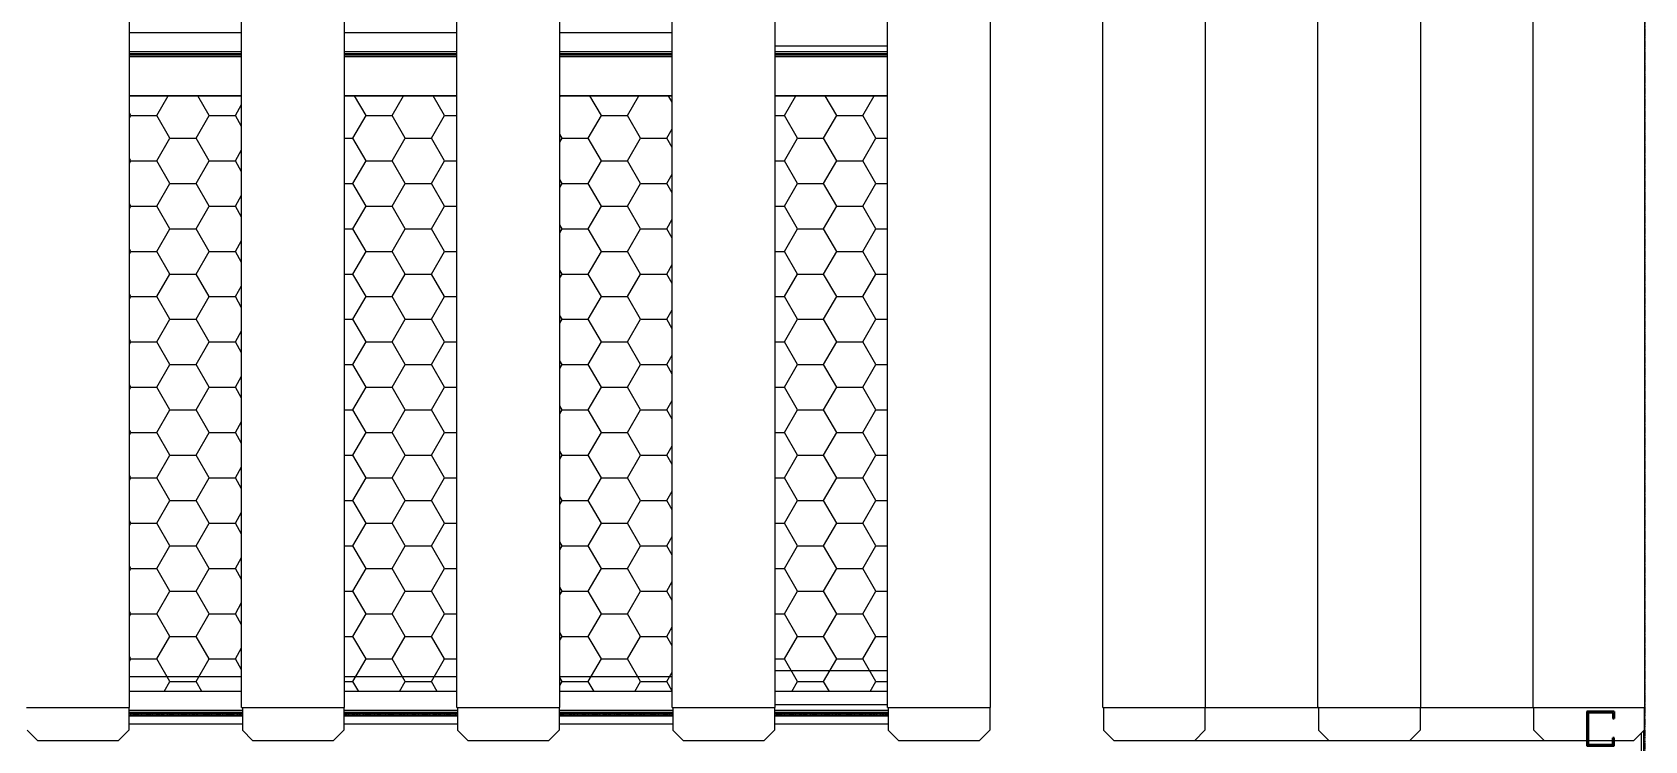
# Model space of a CAD drawing. Header units: millimetres. Extents: x -648583 to 40219, y -129719 to 29148.
# Drawn here: x 13322 to 15672, y 15296 to 16328 of the extents above; entities that cross this region are included whole.
import ezdxf

# ---------------------------------------------------------------- set-up
doc = ezdxf.new("R2010")
doc.units = ezdxf.units.MM
for name, pattern in [('CENTER', [2, 1.25, -0.25, 0.25, -0.25]), ('HIDDEN', [0.375, 0.25, -0.125]), ('HIDDENX2', [0.75, 0.5, -0.25])]:
    doc.linetypes.add(name, pattern=pattern)
doc.layers.add('center', color=1, linetype='CENTER')
doc.layers.add('HIDD', color=2, linetype='HIDDENX2')
doc.styles.get("Standard").update_dxf_attribs({"font": 'arial.ttf'})
doc.dimstyles.new('1.40', dxfattribs={"dimscale": 20, "dimtxt": 1.5, "dimasz": 1, "dimexe": 0.5, "dimexo": 0.5, "dimgap": 0.5, "dimtad": 1, "dimdec": 0, "dimzin": 0, "dimdsep": 46, "dimtxsty": 'Standard', "dimcen": 0, "dimclrd": 2, "dimclre": 2, "dimclrt": 3, "dimadec": 0, "dimazin": 0, "dimtfac": 1, "dimtdec": 0, "dimtmove": 0, "dimatfit": 0, "dimfxl": 1, "dimtolj": 1, "dimtzin": 0, "dimlwd": -1, "dimlwe": -1, "dimarcsym": 0})

# ---------------------------------------------------------------- blocks, each defined once
blk = doc.blocks.new('*D59')
at = {"color": 2, "transparency": 16777216}
for p, q in [((17074.9, 15385.2), (17074.9, 15505.2)), ((15244.1, 15265.2), (17084.9, 15265.2)), ((17074.9, 15265.2), (17074.9, 14835.2)), ((15513.6, 14835.2), (17084.9, 14835.2)), ((17074.9, 14715.2), (17074.9, 14160.8))]:
    blk.add_line(p, q, dxfattribs=at)
for points in [[(17054.9, 15385.2), (17094.9, 15385.2), (17074.9, 15265.2)], [(17054.9, 14715.2), (17094.9, 14715.2), (17074.9, 14835.2)]]:
    blk.add_solid(points, dxfattribs=at)
at = {"layer": 'Defpoints', "color": 0, "transparency": 16777216}
for p in [(15144.1, 15265.2), (15413.6, 14835.2), (17074.9, 14835.2)]:
    blk.add_point(p, dxfattribs=at)
at = {"color": 3, "lineweight": 5, "transparency": 16777216, "insert": (16943.4, 14378), "char_height": 140, "attachment_point": 5, "rotation": 90}
blk.add_mtext('\\A1;430', dxfattribs=at)
blk = doc.blocks.new('435')
for p, q in [((-131382, 21088.8), (-131342, 21088.8)), ((-131382, 21088.8), (-131382, 21078.8)), ((-131380, 21078.8), (-131382, 21078.8)), ((-131380, 21086.8), (-131344, 21086.8)), ((-131380, 21086.8), (-131380, 21078.8)), ((-131344, 21086.8), (-131344, 21040.8)), ((-131342, 21088.8), (-131342, 21038.8)), ((-131342, 21088.8), (-131342, 21038.8)), ((-131382, 21038.8), (-131382, 21050.8)), ((-131382, 21050.8), (-131380, 21050.8)), ((-131342, 21038.8), (-131382, 21038.8)), ((-131380, 21040.8), (-131380, 21050.8)), ((-131344, 21040.8), (-131380, 21040.8))]:
    blk.add_line(p, q)
blk = doc.blocks.new('3')
at = {"color": 7, "lineweight": 20}
for p, q in [((15671.6, 15340), (15671.6, 18262.3)), ((13627.2, 16327.4), (13463.6, 16327.4)), ((13940.9, 16327.4), (13777.2, 16327.4)), ((14254.5, 16327.4), (14090.9, 16327.4)), ((13463.6, 16300.3), (13627.2, 16300.3)), ((13463.6, 16297.2), (13627.2, 16297.2)), ((13463.6, 16295.5), (13627.2, 16295.5)), ((13463.6, 16293), (13627.2, 16293)), ((13777.2, 16300.3), (13940.9, 16300.3)), ((13777.2, 16297.2), (13940.9, 16297.2)), ((13777.2, 16295.5), (13940.9, 16295.5)), ((13777.2, 16293), (13940.9, 16293)), ((14090.9, 16300.3), (14254.5, 16300.3)), ((14090.9, 16297.2), (14254.5, 16297.2)), ((14090.9, 16295.5), (14254.5, 16295.5)), ((14090.9, 16293), (14254.5, 16293)), ((14404.5, 16300.3), (14568.2, 16300.3)), ((14404.5, 16297.2), (14568.2, 16297.2)), ((14404.5, 16295.5), (14568.2, 16295.5)), ((14404.5, 16293), (14568.2, 16293)), ((13463.6, 16235.7), (13627.2, 16235.7)), ((13463.6, 16235.5), (13627.2, 16235.5)), ((13627.2, 16235.4), (13463.6, 16235.4)), ((13777.2, 16235.7), (13940.9, 16235.7)), ((13777.2, 16235.5), (13940.9, 16235.5)), ((13940.9, 16235.4), (13777.2, 16235.4)), ((14090.9, 16235.7), (14254.5, 16235.7)), ((14090.9, 16235.5), (14254.5, 16235.5)), ((14254.5, 16235.4), (14090.9, 16235.4)), ((14404.5, 16235.7), (14568.2, 16235.7)), ((14404.5, 16235.5), (14568.2, 16235.5)), ((14568.2, 16235.4), (14404.5, 16235.4)), ((13627.2, 15389), (13463.6, 15389)), ((13627.2, 15367.4), (13463.6, 15367.4)), ((13940.9, 15389), (13777.2, 15389)), ((13940.9, 15367.4), (13777.2, 15367.4)), ((14254.5, 15389), (14090.9, 15389)), ((14254.5, 15367.4), (14090.9, 15367.4)), ((13462.6, 15340.3), (13628.2, 15340.3)), ((13462.6, 15337.2), (13628.2, 15337.2)), ((13628.2, 15335.2), (13462.6, 15335.2)), ((13628.2, 15331.8), (13462.6, 15331.8)), ((13462.6, 15320.2), (13628.2, 15320.2)), ((13776.2, 15340.3), (13941.9, 15340.3)), ((13776.2, 15337.2), (13941.9, 15337.2)), ((13941.9, 15335.2), (13776.2, 15335.2)), ((13941.9, 15331.8), (13776.2, 15331.8)), ((13776.2, 15320.2), (13941.9, 15320.2)), ((14089.9, 15340.3), (14255.5, 15340.3)), ((14089.9, 15337.2), (14255.5, 15337.2)), ((14255.5, 15335.2), (14089.9, 15335.2)), ((14255.5, 15331.8), (14089.9, 15331.8)), ((14089.9, 15320.2), (14255.5, 15320.2)), ((14403.5, 15340.3), (14569.2, 15340.3)), ((14403.5, 15337.2), (14569.2, 15337.2)), ((14569.2, 15335.2), (14403.5, 15335.2)), ((14569.2, 15331.8), (14403.5, 15331.8))]:
    blk.add_line(p, q, dxfattribs=at)
at = {"lineweight": 20}
for p, q in [((13463.6, 15344.2), (13463.6, 18002.2)), ((13627.2, 15344.2), (13627.2, 18002.2)), ((13777.2, 15344.2), (13777.2, 18002.2)), ((13940.9, 15344.2), (13940.9, 18002.2)), ((14090.9, 15344.2), (14090.9, 18002.2)), ((14254.5, 15344.2), (14254.5, 18002.2)), ((14404.5, 15344.2), (14404.5, 18002.2)), ((14568.2, 15344.2), (14568.2, 18002.2)), ((14718.2, 15344.2), (14718.2, 18002.2)), ((14881.8, 15344.2), (14881.8, 18002.2)), ((15671.6, 15344.2), (15671.6, 18002.2)), ((13313.6, 15344.2), (13463.6, 15344.2)), ((13462.6, 15344.2), (13462.6, 15311.2)), ((13627.2, 15344.2), (13777.2, 15344.2)), ((13628.2, 15344.2), (13628.2, 15311.2)), ((13776.2, 15344.2), (13776.2, 15311.2)), ((13940.9, 15344.2), (14090.9, 15344.2)), ((13941.9, 15344.2), (13941.9, 15311.2)), ((14089.9, 15344.2), (14089.9, 15311.2)), ((14254.5, 15344.2), (14404.5, 15344.2)), ((14255.5, 15344.2), (14255.5, 15311.2)), ((14403.5, 15344.2), (14403.5, 15311.2)), ((14568.2, 15344.2), (14718.2, 15344.2)), ((14569.2, 15344.2), (14569.2, 15311.2)), ((14717.2, 15344.2), (14717.2, 15311.2)), ((14881.8, 15344.2), (15671.6, 15344.2)), ((14882.8, 15344.2), (14882.8, 15311.2)), ((15030.8, 15344.2), (15030.8, 15311.2)), ((15196.4, 15344.2), (15196.4, 15311.2)), ((15344.3, 15344.2), (15344.3, 15311.2)), ((15670.6, 15344.2), (15670.6, 15311.2)), ((13314.6, 15311.2), (13329.6, 15296.2)), ((13329.6, 15296.2), (13447.6, 15296.2)), ((13462.6, 15311.2), (13447.6, 15296.2)), ((13628.2, 15311.2), (13643.2, 15296.2)), ((13643.2, 15296.2), (13761.2, 15296.2)), ((13776.2, 15311.2), (13761.2, 15296.2)), ((13941.9, 15311.2), (13956.9, 15296.2)), ((13956.9, 15296.2), (14074.9, 15296.2)), ((14089.9, 15311.2), (14074.9, 15296.2)), ((14255.5, 15311.2), (14270.5, 15296.2)), ((14270.5, 15296.2), (14388.5, 15296.2)), ((14403.5, 15311.2), (14388.5, 15296.2)), ((14569.2, 15311.2), (14584.2, 15296.2)), ((14584.2, 15296.2), (14702.2, 15296.2)), ((14717.2, 15311.2), (14702.2, 15296.2)), ((14882.8, 15311.2), (14897.8, 15296.2)), ((14897.8, 15296.2), (15655.6, 15296.2)), ((15030.8, 15311.2), (15015.8, 15296.2)), ((15196.4, 15311.2), (15211.4, 15296.2)), ((15344.3, 15311.2), (15329.3, 15296.2)), ((15509.9, 15311.2), (15524.9, 15296.2)), ((15670.6, 15311.2), (15655.6, 15296.2))]:
    blk.add_line(p, q, dxfattribs=at)
at = {"lineweight": 5}
for p, q in [((15031.8, 15344.2), (15031.8, 18002.2)), ((15195.4, 15344.2), (15195.4, 18002.2)), ((15345.3, 15344.2), (15345.3, 18002.2)), ((15508.9, 15344.2), (15508.9, 18002.2)), ((15030.8, 15344.2), (15031.8, 15344.2)), ((15196.4, 15344.2), (15195.4, 15344.2)), ((15509.9, 15311.2), (15509.9, 15344.2))]:
    blk.add_line(p, q, dxfattribs=at)
at = {"color": 7, "lineweight": 20, "ltscale": 0.201458}
for p, q in [((14568.2, 16308), (14404.5, 16308)), ((14568.2, 16307.9), (14404.5, 16307.9)), ((14568.2, 15348.1), (14404.5, 15348.1)), ((14568.2, 15347.9), (14404.5, 15347.9))]:
    blk.add_line(p, q, dxfattribs=at)
at = {"color": 7, "lineweight": 20, "ltscale": 0.000708333}
for p, q in [((13885.1, 16295.5), (13885.1, 16297.2)), ((13888.5, 16295.5), (13888.5, 16297.2)), ((13906.7, 16295.5), (13906.7, 16297.2)), ((13910.1, 16295.5), (13910.1, 16297.2))]:
    blk.add_line(p, q, dxfattribs=at)
at = {"color": 7, "linetype": 'Continuous', "lineweight": 20}
for p, q in [((13503.7, 16206.8), (13520.3, 16235.7)), ((13579.9, 16206.8), (13563.2, 16235.7)), ((13808.5, 16206.8), (13791.8, 16235.7)), ((13846.6, 16206.8), (13863.2, 16235.7)), ((13922.8, 16206.8), (13906.1, 16235.7)), ((14090.9, 16234.1), (14091.8, 16235.7)), ((14151.4, 16206.8), (14134.7, 16235.7)), ((14189.5, 16206.8), (14206.1, 16235.7)), ((14254.5, 16226.1), (14249, 16235.7)), ((14418.1, 16206.8), (14434.7, 16235.7)), ((14494.3, 16206.8), (14477.6, 16235.7)), ((14532.4, 16206.8), (14549, 16235.7)), ((13618, 16206.8), (13627.2, 16222.9)), ((13465.6, 16206.8), (13463.6, 16210.2)), ((13463.6, 16203.4), (13465.6, 16206.8)), ((13465.6, 16206.8), (13503.7, 16206.8)), ((13522.7, 16173.8), (13503.7, 16206.8)), ((13560.8, 16173.8), (13579.9, 16206.8)), ((13579.9, 16206.8), (13618, 16206.8)), ((13627.2, 16190.8), (13618, 16206.8)), ((13789.4, 16173.8), (13808.5, 16206.8)), ((13808.5, 16206.8), (13846.6, 16206.8)), ((13865.6, 16173.8), (13846.6, 16206.8)), ((13903.7, 16173.8), (13922.8, 16206.8)), ((13922.8, 16206.8), (13940.9, 16206.8)), ((14132.3, 16173.8), (14151.4, 16206.8)), ((14151.4, 16206.8), (14189.5, 16206.8)), ((14208.5, 16173.8), (14189.5, 16206.8)), ((14404.5, 16206.8), (14418.1, 16206.8)), ((14437.1, 16173.8), (14418.1, 16206.8)), ((14475.2, 16173.8), (14494.3, 16206.8)), ((14494.3, 16206.8), (14532.4, 16206.8)), ((14551.4, 16173.8), (14532.4, 16206.8)), ((13503.7, 16140.8), (13522.7, 16173.8)), ((13522.7, 16173.8), (13560.8, 16173.8)), ((13579.9, 16140.8), (13560.8, 16173.8)), ((13777.2, 16173.8), (13789.4, 16173.8)), ((13808.5, 16140.8), (13789.4, 16173.8)), ((13846.6, 16140.8), (13865.6, 16173.8)), ((13865.6, 16173.8), (13903.7, 16173.8)), ((13922.8, 16140.8), (13903.7, 16173.8)), ((14094.2, 16173.8), (14090.9, 16179.6)), ((14090.9, 16168.1), (14094.2, 16173.8)), ((14094.2, 16173.8), (14132.3, 16173.8)), ((14151.4, 16140.8), (14132.3, 16173.8)), ((14189.5, 16140.8), (14208.5, 16173.8)), ((14208.5, 16173.8), (14246.6, 16173.8)), ((14246.6, 16173.8), (14254.5, 16187.6)), ((14254.5, 16160.1), (14246.6, 16173.8)), ((14418.1, 16140.8), (14437.1, 16173.8)), ((14437.1, 16173.8), (14475.2, 16173.8)), ((14494.3, 16140.8), (14475.2, 16173.8)), ((14532.4, 16140.8), (14551.4, 16173.8)), ((14551.4, 16173.8), (14568.2, 16173.8)), ((13465.6, 16140.8), (13463.6, 16144.3)), ((13618, 16140.8), (13627.2, 16156.9)), ((13463.6, 16137.4), (13465.6, 16140.8)), ((13465.6, 16140.8), (13503.7, 16140.8)), ((13522.7, 16107.8), (13503.7, 16140.8)), ((13560.8, 16107.8), (13579.9, 16140.8)), ((13579.9, 16140.8), (13618, 16140.8)), ((13627.2, 16124.8), (13618, 16140.8)), ((13789.4, 16107.8), (13808.5, 16140.8)), ((13808.5, 16140.8), (13846.6, 16140.8)), ((13865.6, 16107.8), (13846.6, 16140.8)), ((13903.7, 16107.8), (13922.8, 16140.8)), ((13922.8, 16140.8), (13940.9, 16140.8)), ((14132.3, 16107.8), (14151.4, 16140.8)), ((14151.4, 16140.8), (14189.5, 16140.8)), ((14208.5, 16107.8), (14189.5, 16140.8)), ((14246.6, 16107.8), (14254.5, 16121.6)), ((14404.5, 16140.8), (14418.1, 16140.8)), ((14437.1, 16107.8), (14418.1, 16140.8)), ((14475.2, 16107.8), (14494.3, 16140.8)), ((14494.3, 16140.8), (14532.4, 16140.8)), ((14551.4, 16107.8), (14532.4, 16140.8)), ((13503.7, 16074.8), (13522.7, 16107.8)), ((13522.7, 16107.8), (13560.8, 16107.8)), ((13579.9, 16074.8), (13560.8, 16107.8)), ((13777.2, 16107.8), (13789.4, 16107.8)), ((13808.5, 16074.8), (13789.4, 16107.8)), ((13846.6, 16074.8), (13865.6, 16107.8)), ((13865.6, 16107.8), (13903.7, 16107.8)), ((13922.8, 16074.8), (13903.7, 16107.8)), ((14094.2, 16107.8), (14090.9, 16113.6)), ((14090.9, 16102.1), (14094.2, 16107.8)), ((14094.2, 16107.8), (14132.3, 16107.8)), ((14151.4, 16074.8), (14132.3, 16107.8)), ((14189.5, 16074.8), (14208.5, 16107.8)), ((14208.5, 16107.8), (14246.6, 16107.8)), ((14254.5, 16094.1), (14246.6, 16107.8)), ((14418.1, 16074.8), (14437.1, 16107.8)), ((14437.1, 16107.8), (14475.2, 16107.8)), ((14494.3, 16074.8), (14475.2, 16107.8)), ((14532.4, 16074.8), (14551.4, 16107.8)), ((14551.4, 16107.8), (14568.2, 16107.8)), ((13465.6, 16074.8), (13463.6, 16078.3)), ((13463.6, 16071.4), (13465.6, 16074.8)), ((13465.6, 16074.8), (13503.7, 16074.8)), ((13522.7, 16041.9), (13503.7, 16074.8)), ((13560.8, 16041.9), (13579.9, 16074.8)), ((13579.9, 16074.8), (13618, 16074.8)), ((13618, 16074.8), (13627.2, 16090.9)), ((13627.2, 16058.8), (13618, 16074.8)), ((13789.4, 16041.9), (13808.5, 16074.8)), ((13808.5, 16074.8), (13846.6, 16074.8)), ((13865.6, 16041.9), (13846.6, 16074.8)), ((13903.7, 16041.9), (13922.8, 16074.8)), ((13922.8, 16074.8), (13940.9, 16074.8)), ((14132.3, 16041.9), (14151.4, 16074.8)), ((14151.4, 16074.8), (14189.5, 16074.8)), ((14208.5, 16041.9), (14189.5, 16074.8)), ((14404.5, 16074.8), (14418.1, 16074.8)), ((14437.1, 16041.9), (14418.1, 16074.8)), ((14475.2, 16041.9), (14494.3, 16074.8)), ((14494.3, 16074.8), (14532.4, 16074.8)), ((14551.4, 16041.9), (14532.4, 16074.8)), ((14094.2, 16041.9), (14090.9, 16047.6)), ((14246.6, 16041.9), (14254.5, 16055.6)), ((13503.7, 16008.9), (13522.7, 16041.9)), ((13522.7, 16041.9), (13560.8, 16041.9)), ((13579.9, 16008.9), (13560.8, 16041.9)), ((13618, 16008.9), (13627.2, 16024.9)), ((13777.2, 16041.9), (13789.4, 16041.9)), ((13808.5, 16008.9), (13789.4, 16041.9)), ((13846.6, 16008.9), (13865.6, 16041.9)), ((13865.6, 16041.9), (13903.7, 16041.9)), ((13922.8, 16008.9), (13903.7, 16041.9)), ((14090.9, 16036.1), (14094.2, 16041.9)), ((14094.2, 16041.9), (14132.3, 16041.9)), ((14151.4, 16008.9), (14132.3, 16041.9)), ((14189.5, 16008.9), (14208.5, 16041.9)), ((14208.5, 16041.9), (14246.6, 16041.9)), ((14254.5, 16028.1), (14246.6, 16041.9)), ((14418.1, 16008.9), (14437.1, 16041.9)), ((14437.1, 16041.9), (14475.2, 16041.9)), ((14494.3, 16008.9), (14475.2, 16041.9)), ((14532.4, 16008.9), (14551.4, 16041.9)), ((14551.4, 16041.9), (14568.2, 16041.9)), ((13465.6, 16008.9), (13463.6, 16012.3)), ((13463.6, 16005.4), (13465.6, 16008.9)), ((13465.6, 16008.9), (13503.7, 16008.9)), ((13522.7, 15975.9), (13503.7, 16008.9)), ((13560.8, 15975.9), (13579.9, 16008.9)), ((13579.9, 16008.9), (13618, 16008.9)), ((13627.2, 15992.8), (13618, 16008.9)), ((13789.4, 15975.9), (13808.5, 16008.9)), ((13808.5, 16008.9), (13846.6, 16008.9)), ((13865.6, 15975.9), (13846.6, 16008.9)), ((13903.7, 15975.9), (13922.8, 16008.9)), ((13922.8, 16008.9), (13940.9, 16008.9)), ((14132.3, 15975.9), (14151.4, 16008.9)), ((14151.4, 16008.9), (14189.5, 16008.9)), ((14208.5, 15975.9), (14189.5, 16008.9)), ((14404.5, 16008.9), (14418.1, 16008.9)), ((14437.1, 15975.9), (14418.1, 16008.9)), ((14475.2, 15975.9), (14494.3, 16008.9)), ((14494.3, 16008.9), (14532.4, 16008.9)), ((14551.4, 15975.9), (14532.4, 16008.9)), ((14094.2, 15975.9), (14090.9, 15981.6)), ((14246.6, 15975.9), (14254.5, 15989.6)), ((13503.7, 15942.9), (13522.7, 15975.9)), ((13522.7, 15975.9), (13560.8, 15975.9)), ((13579.9, 15942.9), (13560.8, 15975.9)), ((13618, 15942.9), (13627.2, 15958.9)), ((13777.2, 15975.9), (13789.4, 15975.9)), ((13808.5, 15942.9), (13789.4, 15975.9)), ((13846.6, 15942.9), (13865.6, 15975.9)), ((13865.6, 15975.9), (13903.7, 15975.9)), ((13922.8, 15942.9), (13903.7, 15975.9)), ((14090.9, 15970.1), (14094.2, 15975.9)), ((14094.2, 15975.9), (14132.3, 15975.9)), ((14151.4, 15942.9), (14132.3, 15975.9)), ((14189.5, 15942.9), (14208.5, 15975.9)), ((14208.5, 15975.9), (14246.6, 15975.9)), ((14254.5, 15962.1), (14246.6, 15975.9)), ((14418.1, 15942.9), (14437.1, 15975.9)), ((14437.1, 15975.9), (14475.2, 15975.9)), ((14494.3, 15942.9), (14475.2, 15975.9)), ((14532.4, 15942.9), (14551.4, 15975.9)), ((14551.4, 15975.9), (14568.2, 15975.9)), ((13465.6, 15942.9), (13463.6, 15946.3)), ((13463.6, 15939.4), (13465.6, 15942.9)), ((13465.6, 15942.9), (13503.7, 15942.9)), ((13522.7, 15909.9), (13503.7, 15942.9)), ((13560.8, 15909.9), (13579.9, 15942.9)), ((13579.9, 15942.9), (13618, 15942.9)), ((13627.2, 15926.8), (13618, 15942.9)), ((13789.4, 15909.9), (13808.5, 15942.9)), ((13808.5, 15942.9), (13846.6, 15942.9)), ((13865.6, 15909.9), (13846.6, 15942.9)), ((13903.7, 15909.9), (13922.8, 15942.9)), ((13922.8, 15942.9), (13940.9, 15942.9)), ((14132.3, 15909.9), (14151.4, 15942.9)), ((14151.4, 15942.9), (14189.5, 15942.9)), ((14208.5, 15909.9), (14189.5, 15942.9)), ((14404.5, 15942.9), (14418.1, 15942.9)), ((14437.1, 15909.9), (14418.1, 15942.9)), ((14475.2, 15909.9), (14494.3, 15942.9)), ((14494.3, 15942.9), (14532.4, 15942.9)), ((14551.4, 15909.9), (14532.4, 15942.9)), ((13503.7, 15876.9), (13522.7, 15909.9)), ((13522.7, 15909.9), (13560.8, 15909.9)), ((13579.9, 15876.9), (13560.8, 15909.9)), ((13777.2, 15909.9), (13789.4, 15909.9)), ((13808.5, 15876.9), (13789.4, 15909.9)), ((13846.6, 15876.9), (13865.6, 15909.9)), ((13865.6, 15909.9), (13903.7, 15909.9)), ((13922.8, 15876.9), (13903.7, 15909.9)), ((14094.2, 15909.9), (14090.9, 15915.6)), ((14090.9, 15904.1), (14094.2, 15909.9)), ((14094.2, 15909.9), (14132.3, 15909.9)), ((14151.4, 15876.9), (14132.3, 15909.9)), ((14189.5, 15876.9), (14208.5, 15909.9)), ((14208.5, 15909.9), (14246.6, 15909.9)), ((14246.6, 15909.9), (14254.5, 15923.6)), ((14254.5, 15896.1), (14246.6, 15909.9)), ((14418.1, 15876.9), (14437.1, 15909.9)), ((14437.1, 15909.9), (14475.2, 15909.9)), ((14494.3, 15876.9), (14475.2, 15909.9)), ((14532.4, 15876.9), (14551.4, 15909.9)), ((14551.4, 15909.9), (14568.2, 15909.9)), ((13618, 15876.9), (13627.2, 15892.9)), ((13465.6, 15876.9), (13463.6, 15880.3)), ((13463.6, 15873.5), (13465.6, 15876.9)), ((13465.6, 15876.9), (13503.7, 15876.9)), ((13522.7, 15843.9), (13503.7, 15876.9)), ((13560.8, 15843.9), (13579.9, 15876.9)), ((13579.9, 15876.9), (13618, 15876.9)), ((13627.2, 15860.8), (13618, 15876.9)), ((13789.4, 15843.9), (13808.5, 15876.9)), ((13808.5, 15876.9), (13846.6, 15876.9)), ((13865.6, 15843.9), (13846.6, 15876.9)), ((13903.7, 15843.9), (13922.8, 15876.9)), ((13922.8, 15876.9), (13940.9, 15876.9)), ((14132.3, 15843.9), (14151.4, 15876.9)), ((14151.4, 15876.9), (14189.5, 15876.9)), ((14208.5, 15843.9), (14189.5, 15876.9)), ((14404.5, 15876.9), (14418.1, 15876.9)), ((14437.1, 15843.9), (14418.1, 15876.9)), ((14475.2, 15843.9), (14494.3, 15876.9)), ((14494.3, 15876.9), (14532.4, 15876.9)), ((14551.4, 15843.9), (14532.4, 15876.9)), ((13503.7, 15810.9), (13522.7, 15843.9)), ((13522.7, 15843.9), (13560.8, 15843.9)), ((13579.9, 15810.9), (13560.8, 15843.9)), ((13777.2, 15843.9), (13789.4, 15843.9)), ((13808.5, 15810.9), (13789.4, 15843.9)), ((13846.6, 15810.9), (13865.6, 15843.9)), ((13865.6, 15843.9), (13903.7, 15843.9)), ((13922.8, 15810.9), (13903.7, 15843.9)), ((14094.2, 15843.9), (14090.9, 15849.6)), ((14090.9, 15838.1), (14094.2, 15843.9)), ((14094.2, 15843.9), (14132.3, 15843.9)), ((14151.4, 15810.9), (14132.3, 15843.9)), ((14189.5, 15810.9), (14208.5, 15843.9)), ((14208.5, 15843.9), (14246.6, 15843.9)), ((14246.6, 15843.9), (14254.5, 15857.6)), ((14254.5, 15830.1), (14246.6, 15843.9)), ((14418.1, 15810.9), (14437.1, 15843.9)), ((14437.1, 15843.9), (14475.2, 15843.9)), ((14494.3, 15810.9), (14475.2, 15843.9)), ((14532.4, 15810.9), (14551.4, 15843.9)), ((14551.4, 15843.9), (14568.2, 15843.9)), ((13465.6, 15810.9), (13463.6, 15814.3)), ((13618, 15810.9), (13627.2, 15827)), ((13463.6, 15807.5), (13465.6, 15810.9)), ((13465.6, 15810.9), (13503.7, 15810.9)), ((13522.7, 15777.9), (13503.7, 15810.9)), ((13560.8, 15777.9), (13579.9, 15810.9)), ((13579.9, 15810.9), (13618, 15810.9)), ((13627.2, 15794.8), (13618, 15810.9)), ((13789.4, 15777.9), (13808.5, 15810.9)), ((13808.5, 15810.9), (13846.6, 15810.9)), ((13865.6, 15777.9), (13846.6, 15810.9)), ((13903.7, 15777.9), (13922.8, 15810.9)), ((13922.8, 15810.9), (13940.9, 15810.9)), ((14132.3, 15777.9), (14151.4, 15810.9)), ((14151.4, 15810.9), (14189.5, 15810.9)), ((14208.5, 15777.9), (14189.5, 15810.9)), ((14246.6, 15777.9), (14254.5, 15791.6)), ((14404.5, 15810.9), (14418.1, 15810.9)), ((14437.1, 15777.9), (14418.1, 15810.9)), ((14475.2, 15777.9), (14494.3, 15810.9)), ((14494.3, 15810.9), (14532.4, 15810.9)), ((14551.4, 15777.9), (14532.4, 15810.9)), ((13503.7, 15744.9), (13522.7, 15777.9)), ((13522.7, 15777.9), (13560.8, 15777.9)), ((13579.9, 15744.9), (13560.8, 15777.9)), ((13777.2, 15777.9), (13789.4, 15777.9)), ((13808.5, 15744.9), (13789.4, 15777.9)), ((13846.6, 15744.9), (13865.6, 15777.9)), ((13865.6, 15777.9), (13903.7, 15777.9)), ((13922.8, 15744.9), (13903.7, 15777.9)), ((14094.2, 15777.9), (14090.9, 15783.6)), ((14090.9, 15772.1), (14094.2, 15777.9)), ((14094.2, 15777.9), (14132.3, 15777.9)), ((14151.4, 15744.9), (14132.3, 15777.9)), ((14189.5, 15744.9), (14208.5, 15777.9)), ((14208.5, 15777.9), (14246.6, 15777.9)), ((14254.5, 15764.2), (14246.6, 15777.9)), ((14418.1, 15744.9), (14437.1, 15777.9)), ((14437.1, 15777.9), (14475.2, 15777.9)), ((14494.3, 15744.9), (14475.2, 15777.9)), ((14532.4, 15744.9), (14551.4, 15777.9)), ((14551.4, 15777.9), (14568.2, 15777.9)), ((13465.6, 15744.9), (13463.6, 15748.3)), ((13463.6, 15741.5), (13465.6, 15744.9)), ((13465.6, 15744.9), (13503.7, 15744.9)), ((13522.7, 15711.9), (13503.7, 15744.9)), ((13560.8, 15711.9), (13579.9, 15744.9)), ((13579.9, 15744.9), (13618, 15744.9)), ((13618, 15744.9), (13627.2, 15761)), ((13627.2, 15728.8), (13618, 15744.9)), ((13789.4, 15711.9), (13808.5, 15744.9)), ((13808.5, 15744.9), (13846.6, 15744.9)), ((13865.6, 15711.9), (13846.6, 15744.9)), ((13903.7, 15711.9), (13922.8, 15744.9)), ((13922.8, 15744.9), (13940.9, 15744.9)), ((14132.3, 15711.9), (14151.4, 15744.9)), ((14151.4, 15744.9), (14189.5, 15744.9)), ((14208.5, 15711.9), (14189.5, 15744.9)), ((14404.5, 15744.9), (14418.1, 15744.9)), ((14437.1, 15711.9), (14418.1, 15744.9)), ((14475.2, 15711.9), (14494.3, 15744.9)), ((14494.3, 15744.9), (14532.4, 15744.9)), ((14551.4, 15711.9), (14532.4, 15744.9)), ((14246.6, 15711.9), (14254.5, 15725.6)), ((13503.7, 15678.9), (13522.7, 15711.9)), ((13522.7, 15711.9), (13560.8, 15711.9)), ((13579.9, 15678.9), (13560.8, 15711.9)), ((13618, 15678.9), (13627.2, 15695)), ((13777.2, 15711.9), (13789.4, 15711.9)), ((13808.5, 15678.9), (13789.4, 15711.9)), ((13846.6, 15678.9), (13865.6, 15711.9)), ((13865.6, 15711.9), (13903.7, 15711.9)), ((13922.8, 15678.9), (13903.7, 15711.9)), ((14094.2, 15711.9), (14090.9, 15717.7)), ((14090.9, 15706.1), (14094.2, 15711.9)), ((14094.2, 15711.9), (14132.3, 15711.9)), ((14151.4, 15678.9), (14132.3, 15711.9)), ((14189.5, 15678.9), (14208.5, 15711.9)), ((14208.5, 15711.9), (14246.6, 15711.9)), ((14254.5, 15698.2), (14246.6, 15711.9)), ((14418.1, 15678.9), (14437.1, 15711.9)), ((14437.1, 15711.9), (14475.2, 15711.9)), ((14494.3, 15678.9), (14475.2, 15711.9)), ((14532.4, 15678.9), (14551.4, 15711.9)), ((14551.4, 15711.9), (14568.2, 15711.9)), ((13465.6, 15678.9), (13463.6, 15682.3)), ((13463.6, 15675.5), (13465.6, 15678.9)), ((13465.6, 15678.9), (13503.7, 15678.9)), ((13522.7, 15645.9), (13503.7, 15678.9)), ((13560.8, 15645.9), (13579.9, 15678.9)), ((13579.9, 15678.9), (13618, 15678.9)), ((13627.2, 15662.8), (13618, 15678.9)), ((13789.4, 15645.9), (13808.5, 15678.9)), ((13808.5, 15678.9), (13846.6, 15678.9)), ((13865.6, 15645.9), (13846.6, 15678.9)), ((13903.7, 15645.9), (13922.8, 15678.9)), ((13922.8, 15678.9), (13940.9, 15678.9)), ((14132.3, 15645.9), (14151.4, 15678.9)), ((14151.4, 15678.9), (14189.5, 15678.9)), ((14208.5, 15645.9), (14189.5, 15678.9)), ((14404.5, 15678.9), (14418.1, 15678.9)), ((14437.1, 15645.9), (14418.1, 15678.9)), ((14475.2, 15645.9), (14494.3, 15678.9)), ((14494.3, 15678.9), (14532.4, 15678.9)), ((14551.4, 15645.9), (14532.4, 15678.9)), ((14094.2, 15645.9), (14090.9, 15651.7)), ((14246.6, 15645.9), (14254.5, 15659.6)), ((13503.7, 15612.9), (13522.7, 15645.9)), ((13522.7, 15645.9), (13560.8, 15645.9)), ((13579.9, 15612.9), (13560.8, 15645.9)), ((13618, 15612.9), (13627.2, 15629)), ((13777.2, 15645.9), (13789.4, 15645.9)), ((13808.5, 15612.9), (13789.4, 15645.9)), ((13846.6, 15612.9), (13865.6, 15645.9)), ((13865.6, 15645.9), (13903.7, 15645.9)), ((13922.8, 15612.9), (13903.7, 15645.9)), ((14090.9, 15640.1), (14094.2, 15645.9)), ((14094.2, 15645.9), (14132.3, 15645.9)), ((14151.4, 15612.9), (14132.3, 15645.9)), ((14189.5, 15612.9), (14208.5, 15645.9)), ((14208.5, 15645.9), (14246.6, 15645.9)), ((14254.5, 15632.2), (14246.6, 15645.9)), ((14418.1, 15612.9), (14437.1, 15645.9)), ((14437.1, 15645.9), (14475.2, 15645.9)), ((14494.3, 15612.9), (14475.2, 15645.9)), ((14532.4, 15612.9), (14551.4, 15645.9)), ((14551.4, 15645.9), (14568.2, 15645.9)), ((13465.6, 15612.9), (13463.6, 15616.3)), ((13463.6, 15609.5), (13465.6, 15612.9)), ((13465.6, 15612.9), (13503.7, 15612.9)), ((13522.7, 15579.9), (13503.7, 15612.9)), ((13560.8, 15579.9), (13579.9, 15612.9)), ((13579.9, 15612.9), (13618, 15612.9)), ((13627.2, 15596.8), (13618, 15612.9)), ((13789.4, 15579.9), (13808.5, 15612.9)), ((13808.5, 15612.9), (13846.6, 15612.9)), ((13865.6, 15579.9), (13846.6, 15612.9)), ((13903.7, 15579.9), (13922.8, 15612.9)), ((13922.8, 15612.9), (13940.9, 15612.9)), ((14132.3, 15579.9), (14151.4, 15612.9)), ((14151.4, 15612.9), (14189.5, 15612.9)), ((14208.5, 15579.9), (14189.5, 15612.9)), ((14404.5, 15612.9), (14418.1, 15612.9)), ((14437.1, 15579.9), (14418.1, 15612.9)), ((14475.2, 15579.9), (14494.3, 15612.9)), ((14494.3, 15612.9), (14532.4, 15612.9)), ((14551.4, 15579.9), (14532.4, 15612.9)), ((13503.7, 15546.9), (13522.7, 15579.9)), ((13522.7, 15579.9), (13560.8, 15579.9)), ((13579.9, 15546.9), (13560.8, 15579.9)), ((13777.2, 15579.9), (13789.4, 15579.9)), ((13808.5, 15546.9), (13789.4, 15579.9)), ((13846.6, 15546.9), (13865.6, 15579.9)), ((13865.6, 15579.9), (13903.7, 15579.9)), ((13922.8, 15546.9), (13903.7, 15579.9)), ((14094.2, 15579.9), (14090.9, 15585.7)), ((14090.9, 15574.2), (14094.2, 15579.9)), ((14094.2, 15579.9), (14132.3, 15579.9)), ((14151.4, 15546.9), (14132.3, 15579.9)), ((14189.5, 15546.9), (14208.5, 15579.9)), ((14208.5, 15579.9), (14246.6, 15579.9)), ((14246.6, 15579.9), (14254.5, 15593.6)), ((14254.5, 15566.2), (14246.6, 15579.9)), ((14418.1, 15546.9), (14437.1, 15579.9)), ((14437.1, 15579.9), (14475.2, 15579.9)), ((14494.3, 15546.9), (14475.2, 15579.9)), ((14532.4, 15546.9), (14551.4, 15579.9)), ((14551.4, 15579.9), (14568.2, 15579.9)), ((13618, 15546.9), (13627.2, 15563)), ((13465.6, 15546.9), (13463.6, 15550.3)), ((13463.6, 15543.5), (13465.6, 15546.9)), ((13465.6, 15546.9), (13503.7, 15546.9)), ((13522.7, 15513.9), (13503.7, 15546.9)), ((13560.8, 15513.9), (13579.9, 15546.9)), ((13579.9, 15546.9), (13618, 15546.9)), ((13627.2, 15530.9), (13618, 15546.9)), ((13789.4, 15513.9), (13808.5, 15546.9)), ((13808.5, 15546.9), (13846.6, 15546.9)), ((13865.6, 15513.9), (13846.6, 15546.9)), ((13903.7, 15513.9), (13922.8, 15546.9)), ((13922.8, 15546.9), (13940.9, 15546.9)), ((14132.3, 15513.9), (14151.4, 15546.9)), ((14151.4, 15546.9), (14189.5, 15546.9)), ((14208.5, 15513.9), (14189.5, 15546.9)), ((14404.5, 15546.9), (14418.1, 15546.9)), ((14437.1, 15513.9), (14418.1, 15546.9)), ((14475.2, 15513.9), (14494.3, 15546.9)), ((14494.3, 15546.9), (14532.4, 15546.9)), ((14551.4, 15513.9), (14532.4, 15546.9)), ((13503.7, 15480.9), (13522.7, 15513.9)), ((13522.7, 15513.9), (13560.8, 15513.9)), ((13579.9, 15480.9), (13560.8, 15513.9)), ((13777.2, 15513.9), (13789.4, 15513.9)), ((13808.5, 15480.9), (13789.4, 15513.9)), ((13846.6, 15480.9), (13865.6, 15513.9)), ((13865.6, 15513.9), (13903.7, 15513.9)), ((13922.8, 15480.9), (13903.7, 15513.9)), ((14094.2, 15513.9), (14090.9, 15519.7)), ((14090.9, 15508.2), (14094.2, 15513.9)), ((14094.2, 15513.9), (14132.3, 15513.9)), ((14151.4, 15480.9), (14132.3, 15513.9)), ((14189.5, 15480.9), (14208.5, 15513.9)), ((14208.5, 15513.9), (14246.6, 15513.9)), ((14246.6, 15513.9), (14254.5, 15527.7)), ((14254.5, 15500.2), (14246.6, 15513.9)), ((14418.1, 15480.9), (14437.1, 15513.9)), ((14437.1, 15513.9), (14475.2, 15513.9)), ((14494.3, 15480.9), (14475.2, 15513.9)), ((14532.4, 15480.9), (14551.4, 15513.9)), ((14551.4, 15513.9), (14568.2, 15513.9)), ((13465.6, 15480.9), (13463.6, 15484.3)), ((13618, 15480.9), (13627.2, 15497)), ((13463.6, 15477.5), (13465.6, 15480.9)), ((13465.6, 15480.9), (13503.7, 15480.9)), ((13522.7, 15447.9), (13503.7, 15480.9)), ((13560.8, 15447.9), (13579.9, 15480.9)), ((13579.9, 15480.9), (13618, 15480.9)), ((13627.2, 15464.9), (13618, 15480.9)), ((13789.4, 15447.9), (13808.5, 15480.9)), ((13808.5, 15480.9), (13846.6, 15480.9)), ((13865.6, 15447.9), (13846.6, 15480.9)), ((13903.7, 15447.9), (13922.8, 15480.9)), ((13922.8, 15480.9), (13940.9, 15480.9)), ((14132.3, 15447.9), (14151.4, 15480.9)), ((14151.4, 15480.9), (14189.5, 15480.9)), ((14208.5, 15447.9), (14189.5, 15480.9)), ((14246.6, 15447.9), (14254.5, 15461.7)), ((14404.5, 15480.9), (14418.1, 15480.9)), ((14437.1, 15447.9), (14418.1, 15480.9)), ((14475.2, 15447.9), (14494.3, 15480.9)), ((14494.3, 15480.9), (14532.4, 15480.9)), ((14551.4, 15447.9), (14532.4, 15480.9)), ((13503.7, 15414.9), (13522.7, 15447.9)), ((13522.7, 15447.9), (13560.8, 15447.9)), ((13579.9, 15414.9), (13560.8, 15447.9)), ((13777.2, 15447.9), (13789.4, 15447.9)), ((13808.5, 15414.9), (13789.4, 15447.9)), ((13846.6, 15414.9), (13865.6, 15447.9)), ((13865.6, 15447.9), (13903.7, 15447.9)), ((13922.8, 15414.9), (13903.7, 15447.9)), ((14094.2, 15447.9), (14090.9, 15453.7)), ((14090.9, 15442.2), (14094.2, 15447.9)), ((14094.2, 15447.9), (14132.3, 15447.9)), ((14151.4, 15414.9), (14132.3, 15447.9)), ((14189.5, 15414.9), (14208.5, 15447.9)), ((14208.5, 15447.9), (14246.6, 15447.9)), ((14254.5, 15434.2), (14246.6, 15447.9)), ((14418.1, 15414.9), (14437.1, 15447.9)), ((14437.1, 15447.9), (14475.2, 15447.9)), ((14494.3, 15414.9), (14475.2, 15447.9)), ((14532.4, 15414.9), (14551.4, 15447.9)), ((14551.4, 15447.9), (14568.2, 15447.9)), ((13465.6, 15414.9), (13463.6, 15418.4)), ((13463.6, 15411.5), (13465.6, 15414.9)), ((13465.6, 15414.9), (13503.7, 15414.9)), ((13522.7, 15381.9), (13503.7, 15414.9)), ((13560.8, 15381.9), (13579.9, 15414.9)), ((13579.9, 15414.9), (13618, 15414.9)), ((13618, 15414.9), (13627.2, 15431)), ((13627.2, 15398.9), (13618, 15414.9)), ((13789.4, 15381.9), (13808.5, 15414.9)), ((13808.5, 15414.9), (13846.6, 15414.9)), ((13865.6, 15381.9), (13846.6, 15414.9)), ((13903.7, 15381.9), (13922.8, 15414.9)), ((13922.8, 15414.9), (13940.9, 15414.9)), ((14132.3, 15381.9), (14151.4, 15414.9)), ((14151.4, 15414.9), (14189.5, 15414.9)), ((14208.5, 15381.9), (14189.5, 15414.9)), ((14404.5, 15414.9), (14418.1, 15414.9)), ((14437.1, 15381.9), (14418.1, 15414.9)), ((14475.2, 15381.9), (14494.3, 15414.9)), ((14494.3, 15414.9), (14532.4, 15414.9)), ((14551.4, 15381.9), (14532.4, 15414.9)), ((14246.6, 15381.9), (14254.5, 15395.7)), ((13514.3, 15367.4), (13522.7, 15381.9)), ((13522.7, 15381.9), (13560.8, 15381.9)), ((13569.2, 15367.4), (13560.8, 15381.9)), ((13777.2, 15381.9), (13789.4, 15381.9)), ((13797.8, 15367.4), (13789.4, 15381.9)), ((13857.2, 15367.4), (13865.6, 15381.9)), ((13865.6, 15381.9), (13903.7, 15381.9)), ((13912.1, 15367.4), (13903.7, 15381.9)), ((14094.2, 15381.9), (14090.9, 15387.7)), ((14090.9, 15376.2), (14094.2, 15381.9)), ((14094.2, 15381.9), (14132.3, 15381.9)), ((14140.7, 15367.4), (14132.3, 15381.9)), ((14200.1, 15367.4), (14208.5, 15381.9)), ((14208.5, 15381.9), (14246.6, 15381.9)), ((14254.5, 15368.2), (14246.6, 15381.9)), ((14428.7, 15367.4), (14437.1, 15381.9)), ((14437.1, 15381.9), (14475.2, 15381.9)), ((14483.6, 15367.4), (14475.2, 15381.9)), ((14543, 15367.4), (14551.4, 15381.9)), ((14551.4, 15381.9), (14568.2, 15381.9))]:
    blk.add_line(p, q, dxfattribs=at)
at = {"color": 7, "lineweight": 20, "ltscale": 0.220833}
blk.add_line((14404.5, 15397.9), (14568.2, 15397.9), dxfattribs=at)
at = {"color": 7, "lineweight": 20, "ltscale": 0.000833334}
for p, q in [((13577.9, 15337.2), (13577.9, 15335.2)), ((14212.9, 15337.2), (14212.9, 15335.2))]:
    blk.add_line(p, q, dxfattribs=at)
at = {"color": 7, "lineweight": 20, "ltscale": 0.000832431}
for p, q in [((13615.1, 15335.2), (13615.1, 15337.2)), ((13617.9, 15335.2), (13617.9, 15337.2)), ((14172.9, 15335.2), (14172.9, 15337.2)), ((14175.7, 15335.2), (14175.7, 15337.2))]:
    blk.add_line(p, q, dxfattribs=at)
at = {"color": 7, "lineweight": 20, "ltscale": 0.000833333}
for p, q in [((13885.1, 15335.2), (13885.1, 15337.2)), ((13888.5, 15335.2), (13888.5, 15337.2)), ((13906.7, 15335.2), (13906.7, 15337.2)), ((13910.1, 15335.2), (13910.1, 15337.2))]:
    blk.add_line(p, q, dxfattribs=at)
at = {"color": 7, "lineweight": 20, "ltscale": 0.307}
blk.add_line((14403.5, 15320.2), (14569.2, 15320.2), dxfattribs=at)
at = {"color": 7, "lineweight": 20, "ltscale": 0.00337}
blk.add_line((15671.6, 15331.9), (15671.6, 15340), dxfattribs=at)
at = {"color": 7, "lineweight": 20, "ltscale": 0.194167}
for p, q in [((15666.2, 15306.8), (15666.2, 14852.2)), ((15669.6, 15310.2), (15669.6, 14852.2))]:
    blk.add_line(p, q, dxfattribs=at)
at = {"color": 0, "lineweight": 20}
for points in [[(13463.6, 16235.7), (13627.2, 16235.7)], [(13777.2, 16235.7), (13940.9, 16235.7)], [(14090.9, 16235.7), (14254.5, 16235.7)], [(14404.5, 16235.7), (14568.2, 16235.7)], [(13627.2, 15367.4), (13463.6, 15367.4)], [(13940.9, 15367.4), (13777.2, 15367.4)], [(14254.5, 15367.4), (14090.9, 15367.4)], [(14568.2, 15367.4), (14404.5, 15367.4)]]:
    blk.add_lwpolyline(points, dxfattribs=at)
at = {"layer": 'center', "lineweight": 20}
for p, q in [((15671.6, 18435.2), (15671.6, 14835.2)), ((13462.6, 15335.2), (13628.2, 15335.2)), ((13776.2, 15335.2), (13941.9, 15335.2)), ((14089.9, 15335.2), (14255.5, 15335.2)), ((14403.5, 15335.2), (14569.2, 15335.2)), ((15670.6, 15335.2), (15671.6, 15335.2))]:
    blk.add_line(p, q, dxfattribs=at)
at = {"layer": 'HIDD', "linetype": 'HIDDEN', "lineweight": 20}
for p, q in [((13462.6, 15333.2), (13628.2, 15333.2)), ((13776.2, 15333.2), (13941.9, 15333.2)), ((14089.9, 15333.2), (14255.5, 15333.2)), ((14403.5, 15333.2), (14569.2, 15333.2)), ((15670.6, 15333.2), (15671.6, 15333.2))]:
    blk.add_line(p, q, dxfattribs=at)
at = {"lineweight": 20, "xscale": -1}
blk.add_blockref('435', (-115755, -5750.6), dxfattribs=at)

msp = doc.modelspace()

# ---------------------------------------------------------------- block references
msp.add_blockref('3', (0, 0))

# ---------------------------------------------------------------- dimensions: what is measured, and where the dimension line sits
at = {"lineweight": 5}
dim = msp.add_linear_dim(base=(17074.9, 14835.2), p1=(15144.1, 15265.2), p2=(15413.6, 14835.2), angle=90, dimstyle='1.40', override={"dimtxt": 7, "dimasz": 6, "dimexo": 5, "dimgap": 3}, dxfattribs=at)
dim.commit()
dim.dimension.update_dxf_attribs({"geometry": '*D59', "text_midpoint": (16943.4, 14378)})

doc.saveas('drawing.dxf')
